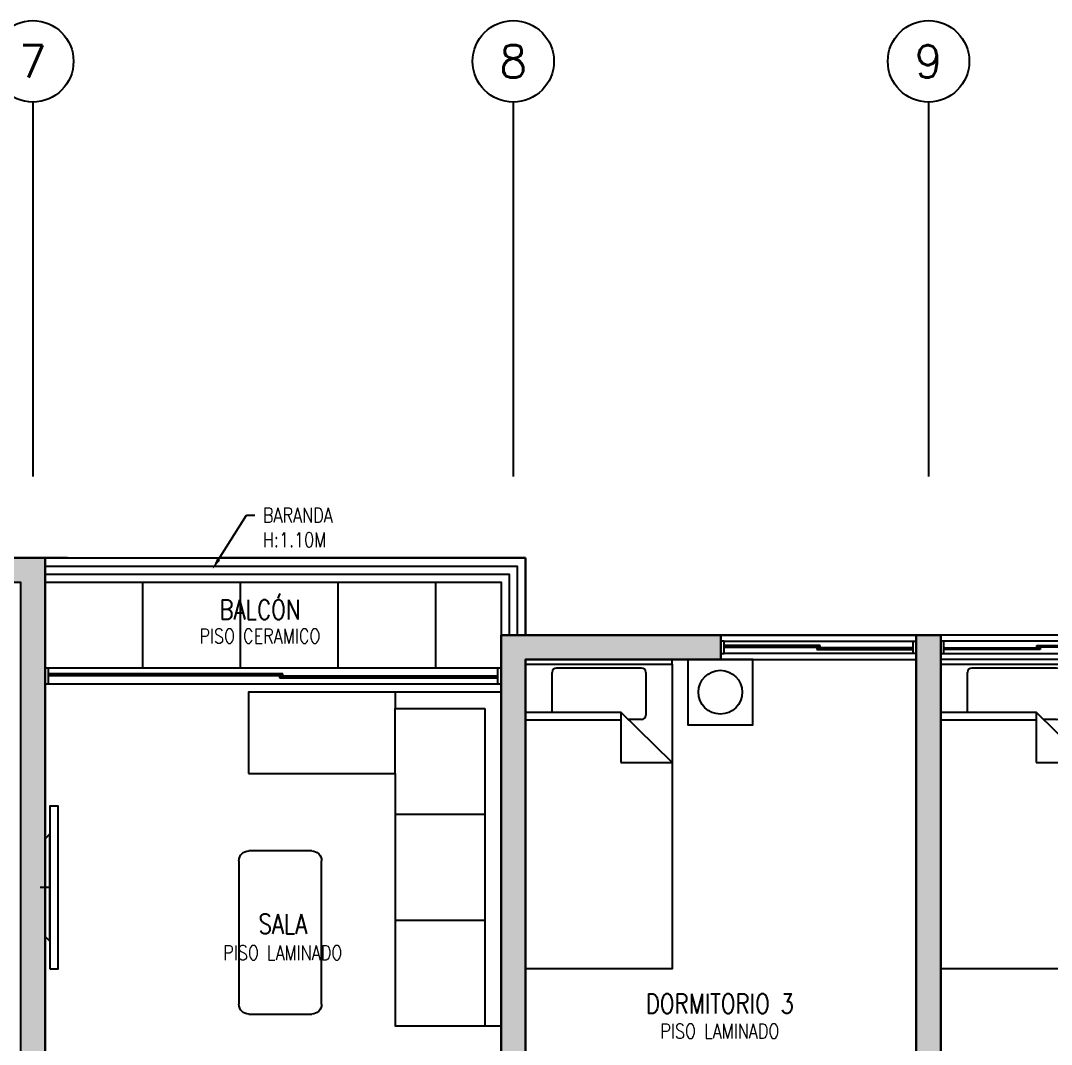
# Model space of a CAD drawing. Header units: millimetres. Extents: x -3 to 53, y -269 to 39.
# Drawn here: x 12 to 18.33, y -5.78 to 0.51 of the extents above; entities that cross this region are included whole.
import ezdxf
from ezdxf import colors
from ezdxf.entities.mleader import LeaderData, LeaderLine
from ezdxf.enums import TextEntityAlignment as Align
from ezdxf.math import Vec2, Vec3

# ---------------------------------------------------------------- set-up
doc = ezdxf.new("R2010")
doc.units = ezdxf.units.MM
doc.header["$LTSCALE"] = 15
for name, pattern in [('HIDDEN2', [0.1875, 0.125, -0.0625]), ('PHANTOM', [63.5, 31.75, -6.35, 6.35, -6.35, 6.35, -6.35]), ('PHANTOM2', [1.25, 0.625, -0.125, 0.125, -0.125, 0.125, -0.125])]:
    doc.linetypes.add(name, pattern=pattern)
doc.layers.get('0').update_dxf_attribs({"color": 250})
for name, color, linetype in [('A-BARANDAS', 250, 'Continuous'), ('A-EJES', 251, 'PHANTOM'), ('A-EST HATCH', 250, 'Continuous'), ('A-EST PLACAS', 250, 'Continuous'), ('A-EST VIGAS', 250, 'HIDDEN2'), ('A-HATCH', 250, 'Continuous'), ('A-MOBILIARIO', 250, 'Continuous'), ('A-MURO BAJO', 251, 'Continuous'), ('A-PROYECCIONES', 250, 'HIDDEN2'), ('A-TEXTO-ACABADO PISO', 250, 'Continuous'), ('A-TEXTO-AMBIENTE', 252, 'Continuous'), ('A-TEXTO-INDICACIONES', 250, 'Continuous'), ('DLP_MOBILIARIO FIJO', 250, 'Continuous')]:
    doc.layers.add(name, color=color, linetype=linetype)
doc.layers.add('A-MUROS', color=252, linetype='Continuous', lineweight=30)
doc.styles.add('ROMANS', font='romans.shx', dxfattribs={"width": 0.8})
doc.styles.add('TXT_COTAS', font='romans.shx', dxfattribs={"width": 0.8})

# ---------------------------------------------------------------- blocks, each defined once
blk = doc.blocks.new('EST-P2')
at = {"layer": 'A-EST HATCH'}
h = blk.add_hatch(color=256, dxfattribs=at)
h.dxf.hatch_style = 1
h.paths.add_polyline_path([(-10.5, -10.99), (-10.5, -4.925), (-12, -4.925), (-12, -5.675), (-12.15, -5.675), (-12.15, -4.725), (-10.35, -4.725), (-10.35, -5.6), (-8.85, -5.6), (-8.85, -5.1), (-8.7, -5.1), (-8.7, -5.8), (-10.35, -5.8), (-10.35, -10.99)])
h.paths.add_polyline_path([(-31.6, -0.925), (-30, -0.925), (-30, 2.175), (-31.2, 2.175), (-31.2, 2.325), (-29.85, 2.325), (-29.85, -1.075), (-31.6, -1.075)])
h.paths.add_polyline_path([(-32.4, 2.325), (-32.55, 2.325), (-32.55, -1.075), (-32.4, -1.075)])
h.paths.add_polyline_path([(-37.9, 2.8), (-38.2, 2.8), (-38.2, 2.65), (-38.05, 2.65), (-38.05, -0.425), (-37.9, -0.425)])
h.paths.add_polyline_path([(-34.95, 2.175), (-34.95, -0.925), (-33.35, -0.925), (-33.35, -1.075), (-35.1, -1.075), (-35.1, 2.325), (-33.75, 2.325), (-33.75, 2.175)])
h.paths.add_polyline_path([(-44.2, 2.65), (-44.8, 2.65), (-44.8, 2.8), (-44.05, 2.8), (-44.05, -0.6), (-45.2, -0.6), (-45.2, -0.45), (-44.2, -0.45)])
h.paths.add_polyline_path([(-46, 2.8), (-46, -0.6), (-46.15, -0.6), (-46.15, 2.8)])
h.paths.add_polyline_path([(-46.95, -0.45), (-48.55, -0.45), (-48.55, 2.65), (-47.35, 2.65), (-47.35, 2.8), (-48.7, 2.8), (-48.7, -0.6), (-46.95, -0.6)])
h.paths.add_polyline_path([(-44.2, -10.9), (-44.8, -10.9), (-44.8, -11.05), (-44.05, -11.05), (-44.05, -7.65), (-45.2, -7.65), (-45.2, -7.8), (-44.2, -7.8)])
h.paths.add_polyline_path([(-46, -11.05), (-46, -7.65), (-46.15, -7.65), (-46.15, -11.05)])
h.paths.add_polyline_path([(-46.95, -7.8), (-48.55, -7.8), (-48.55, -10.9), (-47.35, -10.9), (-47.35, -11.05), (-48.7, -11.05), (-48.7, -7.65), (-46.95, -7.65)])
h.paths.add_polyline_path([(-41.35, -7.55), (-41.2, -7.55), (-41.2, -10.9), (-41.05, -10.9), (-41.05, -11.05), (-41.35, -11.05)])
h.paths.add_polyline_path([(-31.6, -7.325), (-30, -7.325), (-30, -10.425), (-31.2, -10.425), (-31.2, -10.575), (-29.85, -10.575), (-29.85, -7.175), (-31.6, -7.175)])
h.paths.add_polyline_path([(-32.4, -10.575), (-32.55, -10.575), (-32.55, -7.175), (-32.4, -7.175)])
h.paths.add_polyline_path([(-37.9, -11.05), (-38.2, -11.05), (-38.2, -10.9), (-38.05, -10.9), (-38.05, -7.825), (-37.9, -7.825)])
h.paths.add_polyline_path([(-34.95, -10.425), (-34.95, -7.325), (-33.35, -7.325), (-33.35, -7.175), (-35.1, -7.175), (-35.1, -10.575), (-33.75, -10.575), (-33.75, -10.425)])
h.paths.add_polyline_path([(-18.45, -0.925), (-20.05, -0.925), (-20.05, 2.175), (-18.85, 2.175), (-18.85, 2.325), (-20.2, 2.325), (-20.2, -1.075), (-18.45, -1.075)])
h.paths.add_polyline_path([(-17.65, 2.325), (-17.5, 2.325), (-17.5, -1.075), (-17.65, -1.075)])
h.paths.add_polyline_path([(-11.85, 2.8), (-11.85, 2.65), (-12, 2.65), (-12, -0.425), (-12.15, -0.425), (-12.15, 2.8)])
h.paths.add_polyline_path([(-15.1, 2.175), (-15.1, -0.925), (-16.7, -0.925), (-16.7, -1.075), (-14.95, -1.075), (-14.95, 2.325), (-16.3, 2.325), (-16.3, 2.175)])
h.paths.add_polyline_path([(-10.35, -2.45), (-8.7, -2.45), (-8.7, -3.15), (-8.85, -3.15), (-8.85, -2.65), (-10.35, -2.65), (-10.35, -3.525), (-12.15, -3.525), (-12.15, -2.575), (-12, -2.575), (-12, -3.325), (-10.5, -3.325), (-10.5, 2.74), (-10.35, 2.74)])
h.paths.add_polyline_path([(-5.85, 2.65), (-5.25, 2.65), (-5.25, 2.8), (-6, 2.8), (-6, -0.6), (-4.85, -0.6), (-4.85, -0.45), (-5.85, -0.45)])
h.paths.add_polyline_path([(-4.05, 2.8), (-4.05, -0.6), (-3.9, -0.6), (-3.9, 2.8)])
h.paths.add_polyline_path([(-3.1, -0.45), (-1.5, -0.45), (-1.5, 2.65), (-2.7, 2.65), (-2.7, 2.8), (-1.35, 2.8), (-1.35, -0.6), (-3.1, -0.6)])
h.paths.add_polyline_path([(-4.05, -11.05), (-4.05, -7.65), (-3.9, -7.65), (-3.9, -11.05)])
h.paths.add_polyline_path([(-3.1, -7.8), (-1.5, -7.8), (-1.5, -10.9), (-2.7, -10.9), (-2.7, -11.05), (-1.35, -11.05), (-1.35, -7.65), (-3.1, -7.65)])
h.paths.add_polyline_path([(-8.7, -7.55), (-8.85, -7.55), (-8.85, -10.9), (-9, -10.9), (-9, -11.05), (-8.7, -11.05)])
h.paths.add_polyline_path([(-18.45, -7.325), (-20.05, -7.325), (-20.05, -10.425), (-18.85, -10.425), (-18.85, -10.575), (-20.2, -10.575), (-20.2, -7.175), (-18.45, -7.175)])
h.paths.add_polyline_path([(-17.65, -10.575), (-17.5, -10.575), (-17.5, -7.175), (-17.65, -7.175)])
h.paths.add_polyline_path([(-12.15, -11.05), (-11.85, -11.05), (-11.85, -10.9), (-12, -10.9), (-12, -7.825), (-12.15, -7.825)])
h.paths.add_polyline_path([(-15.1, -10.425), (-15.1, -7.325), (-16.7, -7.325), (-16.7, -7.175), (-14.95, -7.175), (-14.95, -10.575), (-16.3, -10.575), (-16.3, -10.425)])
h.paths.add_polyline_path([(-39.7, -4.725), (-37.9, -4.725), (-37.9, -5.675), (-38.05, -5.675), (-38.05, -4.925), (-39.55, -4.925), (-39.55, -10.99), (-39.7, -10.99), (-39.7, -5.8), (-41.35, -5.8), (-41.35, -5.1), (-41.2, -5.1), (-41.2, -5.6), (-39.7, -5.6)])
h.paths.add_polyline_path([(-6, -11.05), (-6, -7.65), (-4.85, -7.65), (-4.85, -7.8), (-5.85, -7.8), (-5.85, -10.9), (-5.25, -10.9), (-5.25, -11.05)])
h.paths.add_polyline_path([(-3.0968, -2.7), (-2.95, -2.7), (-2.95, -1.5), (-5.1, -1.5), (-5.1, -1.65), (-4.65, -1.65), (-4.65, -3.25), (-4.45, -3.25), (-4.45, -1.65), (-3.1, -1.65), (-3.1, -2.7)], flags=17)
h.paths.add_polyline_path([(-3.0968, -5.55), (-2.95, -5.55), (-2.95, -6.75), (-5.1, -6.75), (-5.1, -6.6), (-4.65, -6.6), (-4.65, -5), (-4.45, -5), (-4.45, -6.6), (-3.1, -6.6), (-3.1, -5.55)], flags=17)
h.paths.add_polyline_path([(-8.8501, -4.05), (-6, -4.05), (-6, -1.5), (-5.85, -1.5), (-5.85, -4.05), (-3.1, -4.05), (-3.1, -3.45), (-2.95, -3.45), (-2.95, -4.05), (-0.2, -4.05), (-0.2, 0), (0, 0), (0, -8.25), (-0.2, -8.25), (-0.2, -4.2), (-2.95, -4.2), (-2.95, -4.8), (-3.1, -4.8), (-3.1, -4.2), (-5.85, -4.2), (-5.85, -6.75), (-6, -6.75), (-6, -4.2), (-8.8501, -4.2)])
h.paths.add_polyline_path([(-8.7, 2.8), (-8.7, -0.7), (-8.85, -0.7), (-8.85, 2.65), (-9, 2.65), (-9, 2.8)])
h.paths.add_polyline_path([(-39.7, 2.74), (-39.7, -2.45), (-41.35, -2.45), (-41.35, -3.15), (-41.2, -3.15), (-41.2, -2.65), (-39.7, -2.65), (-39.7, -3.525), (-37.9, -3.525), (-37.9, -2.575), (-38.05, -2.575), (-38.05, -3.325), (-39.55, -3.325), (-39.55, 2.74)])
h.paths.add_polyline_path([(-47.1, -4.05), (-49.85, -4.05), (-49.85, 0), (-50.05, 0), (-50.05, -8.25), (-49.85, -8.25), (-49.85, -4.2), (-47.1, -4.2), (-47.1, -4.8), (-46.95, -4.8), (-46.95, -4.2), (-44.2, -4.2), (-44.2, -6.75), (-44.05, -6.75), (-44.05, -4.2), (-41.1999, -4.2), (-41.1999, -4.05), (-44.05, -4.05), (-44.05, -1.5), (-44.2, -1.5), (-44.2, -4.05), (-46.95, -4.05), (-46.95, -3.45), (-47.1, -3.45)])
h.paths.add_polyline_path([(-41.35, 2.8), (-41.05, 2.8), (-41.05, 2.65), (-41.2, 2.65), (-41.2, -0.7), (-41.35, -0.7)])
h.paths.add_polyline_path([(-46.9532, -2.7), (-47.1, -2.7), (-47.1, -1.5), (-44.95, -1.5), (-44.95, -1.65), (-45.4, -1.65), (-45.4, -3.25), (-45.6, -3.25), (-45.6, -1.65), (-46.95, -1.65), (-46.95, -2.7)], flags=17)
h.paths.add_polyline_path([(-46.9532, -5.55), (-47.1, -5.55), (-47.1, -6.75), (-44.95, -6.75), (-44.95, -6.6), (-45.4, -6.6), (-45.4, -5), (-45.6, -5), (-45.6, -6.6), (-46.95, -6.6), (-46.95, -5.55)], flags=17)
h.paths.add_polyline_path([(-26.7, -3.525), (-26.85, -3.525), (-26.85, 0.175), (-26.7, 0.175)])
h.paths.add_polyline_path([(-22.45, -3.525), (-13.05, -3.525), (-13.05, -3.375), (-16.6, -3.375), (-16.6, -1.975), (-16.8, -1.975), (-16.8, -3.375), (-19.7, -3.375), (-19.7, -1.975), (-19.85, -1.975), (-19.85, -3.375), (-22.25, -3.375), (-22.25, -2.125), (-20.6, -2.125), (-20.6, -1.975), (-22.875, -1.975), (-22.875, -2.125), (-22.45, -2.125)])
h.paths.add_polyline_path([(-22.9, -3.525), (-24.9, -3.525), (-24.9, -3.375), (-23.05, -3.375), (-23.05, 0.025), (-24.9, 0.025), (-24.9, 0.175), (-23.05, 0.175), (-23.05, 2.325), (-22.2, 2.325), (-22.2, 2.175), (-22.9, 2.175)])
h.paths.add_polyline_path([(-27.6, -2.125), (-27.6, -3.525), (-37, -3.525), (-37, -3.375), (-33.45, -3.375), (-33.45, -1.975), (-33.25, -1.975), (-33.25, -3.375), (-30.35, -3.375), (-30.35, -1.975), (-30.2, -1.975), (-30.2, -3.375), (-27.8, -3.375), (-27.8, -2.125), (-29.45, -2.125), (-29.45, -1.975), (-27.255, -1.975), (-27.255, -2.125)])
h.paths.add_polyline_path([(-27.23, 2.175), (-27.85, 2.175), (-27.85, 2.325), (-27.03, 2.325), (-27.03, -3.525), (-27.23, -3.525)])
h.paths.add_polyline_path([(-27.03, -6.3), (-27.03, -10.575), (-27.85, -10.575), (-27.85, -10.425), (-27.23, -10.425), (-27.23, -6.3)])
h.paths.add_polyline_path([(-29, -6.275), (-29, -6.125), (-27.23, -6.125), (-27.23, -4.875), (-29.75, -4.875), (-29.75, -6.275), (-29.9, -6.275), (-29.9, -4.875), (-33.25, -4.875), (-33.25, -6.275), (-33.45, -6.275), (-33.45, -4.875), (-37, -4.875), (-37, -4.725), (-27.03, -4.725), (-27.03, -6.275)])
h.paths.add_polyline_path([(-23.05, -6.3), (-23.05, -10.025), (-26.7, -10.025), (-26.7, -7.375), (-24.35, -7.375), (-24.35, -6.825), (-24.05, -6.825), (-24.05, -6.675), (-24.5, -6.675), (-24.5, -7.225), (-26.7, -7.225), (-26.7, -4.875), (-24.05, -4.875), (-24.05, -4.725), (-26.85, -4.725), (-26.85, -10.175), (-23.05, -10.175), (-23.05, -10.575), (-22.2, -10.575), (-22.2, -10.425), (-22.9, -10.425), (-22.9, -6.3)])
h.paths.add_polyline_path([(-21.05, -6.275), (-21.05, -6.125), (-22.85, -6.125), (-22.85, -4.875), (-20.3, -4.875), (-20.3, -6.275), (-20.15, -6.275), (-20.15, -4.875), (-16.8, -4.875), (-16.8, -6.275), (-16.6, -6.275), (-16.6, -4.875), (-13.05, -4.875), (-13.05, -4.725), (-23.05, -4.725), (-23.05, -6.275)])
at = {"layer": 'A-EST PLACAS'}
for points in [[(-37.9, 2.8), (-38.2, 2.8), (-38.2, 2.65), (-38.05, 2.65), (-38.05, -0.425), (-37.9, -0.425)], [(-34.95, 2.175), (-34.95, -0.925), (-33.35, -0.925), (-33.35, -1.075), (-35.1, -1.075), (-35.1, 2.325), (-33.75, 2.325), (-33.75, 2.175)], [(-32.4, 2.325), (-32.55, 2.325), (-32.55, -1.075), (-32.4, -1.075)]]:
    blk.add_lwpolyline(points, close=True, dxfattribs=at)
at = {"layer": 'A-EST VIGAS'}
for p, q in [((-32.55, 2.325), (-33.75, 2.325)), ((-31.2, 2.325), (-32.4, 2.325))]:
    blk.add_line(p, q, dxfattribs=at)
blk.add_lwpolyline([(-34.95, 2.325), (-34.95, 2.8), (-37.9, 2.8)], dxfattribs=at)
blk = doc.blocks.new('1 PLAZA')
for p, q in [((-0.2592, -0.0513), (0.2619, -0.0513)), ((-0.2859, -0.3221), (-0.2859, -0.0781)), ((0.2887, -0.0781), (0.2887, -0.3415)), ((-0.45, -0.3221), (0.1356, -0.3221)), ((0.1356, -0.371), (-0.45, -0.371)), ((0.45, -0.6318), (0.1356, -0.3221)), ((0.1356, -0.3221), (0.1356, -0.6318)), ((0.2619, -0.3683), (0.1825, -0.3683)), ((0.1356, -0.6318), (0.45, -0.6318))]:
    blk.add_line(p, q)
at = {"extrusion": (4.49068e-08, -3.60286e-08, 1), "elevation": 0}
blk.add_lwpolyline([(-0.45, -0.0287), (0.45, -0.0287), (0.45, 0), (-0.45, 0)], close=True, dxfattribs=at)
blk.add_lwpolyline([(-0.45, -1.9), (-0.45, -0.0287), (0.45, -0.0287), (0.45, -1.9)], close=True)
for centre, start, end in [((-0.2592, -0.0781), 90, 180), ((0.2619, -0.0781), 0, 90), ((0.2619, -0.3415), 270, 0)]:
    blk.add_arc(centre, 0.0267, start, end)
blk = doc.blocks.new('A$C4BFA03A9')
for points in [[(0.06, -0.5), (0.11, -0.5), (0.11, 0.5), (0.06, 0.5)], [(0.03, -0.3), (0.06, -0.33), (0.06, 0.33), (0.03, 0.3)]]:
    blk.add_lwpolyline(points, close=True)
at = {"layer": 'A-PROYECCIONES', "ltscale": 0.15}
blk.add_line((0.06, 0), (0, 0), dxfattribs=at)
blk = doc.blocks.new('VELADOR')
blk.add_lwpolyline([(0, 0.4), (0, 0), (0.4, 0), (0.4, 0.4)], close=True)
blk.add_circle((0.2, 0.2), 0.1344)
blk = doc.blocks.new('VP.120')
at = {"layer": 'A-MURO BAJO'}
for p, q in [((0, 0), (1.2, 0)), ((0, -0.15), (1.2, -0.15))]:
    blk.add_line(p, q, dxfattribs=at)
at = {"layer": 'DLP_MOBILIARIO FIJO', "color": 251}
for p, q in [((0.02, -0.0375), (1.18, -0.0375)), ((1.18, -0.1125), (0.02, -0.1125))]:
    blk.add_line(p, q, dxfattribs=at)
at = {"layer": 'DLP_MOBILIARIO FIJO', "color": 6}
for points in [[(0, -0.1125), (0.02, -0.1125), (0.02, -0.0375), (0, -0.0375)], [(1.2, -0.1125), (1.18, -0.1125), (1.18, -0.0375), (1.2, -0.0375)]]:
    blk.add_lwpolyline(points, close=True, dxfattribs=at)
at = {"layer": 'DLP_MOBILIARIO FIJO', "elevation": 0}
for points in [[(0.61, -0.0625), (0.02, -0.0625), (0.02, -0.0725), (0.61, -0.0725)], [(0.59, -0.0875), (1.18, -0.0875), (1.18, -0.0775), (0.59, -0.0775)]]:
    blk.add_lwpolyline(points, close=True, dxfattribs=at)
blk = doc.blocks.new('SOFA SEC')
for p, q in [((0, 0.65), (0.1, 0.65)), ((0.1, 0.65), (0.1, 0.1)), ((0.5, 0.65), (0.1, 0.65)), ((0.75, 0.65), (0.75, 0.1)), ((1.4, 0.65), (1.4, 0.1)), ((0.1, 0.1), (2.05, 0.1))]:
    blk.add_line(p, q)
blk.add_lwpolyline([(0.5, 1.55), (0.5, 0.65), (2.05, 0.65), (2.05, 0), (0, 0), (0, 1.55)], close=True)
blk = doc.blocks.new('MESA CENTRO')
for p, q in [((-0.1937, 0), (0.1937, 0)), ((-0.2537, -0.9421), (-0.2537, -0.06)), ((0.2537, -0.06), (0.2537, -0.9421)), ((0.1937, -1.0021), (-0.1937, -1.0021))]:
    blk.add_line(p, q)
for centre, start, end in [((-0.1937, -0.06), 90, 180), ((0.1937, -0.06), 0, 90), ((-0.1937, -0.9421), 180, 270), ((0.1937, -0.9421), 270, 0)]:
    blk.add_arc(centre, 0.06, start, end)
blk = doc.blocks.new('Ejes_Torre G')
at = {"layer": 'A-EJES', "linetype": 'PHANTOM2', "ltscale": 0.5}
for points in [[(12.075, 16.65), (12.075, 14.35)], [(15.025, 16.65), (15.025, 14.35)], [(17.575, 16.65), (17.575, 14.35)]]:
    blk.add_lwpolyline(points, dxfattribs=at)
at = {"layer": 'A-EJES', "linetype": 'Continuous'}
for centre in [(12.075, 16.9), (15.025, 16.9), (17.575, 16.9)]:
    blk.add_circle(centre, 0.25, dxfattribs=at)
at = {"layer": 'A-EJES', "linetype": 'Continuous', "style": 'ROMANS'}
for s, p in [('7', (12.075, 16.9)), ('8', (15.025, 16.9)), ('9', (17.575, 16.9))]:
    blk.add_text(s, height=0.2, dxfattribs=at).set_placement(p, align=Align.MIDDLE_CENTER)

msp = doc.modelspace()

# ---------------------------------------------------------------- hatches: boundary and pattern name
at = {"layer": 'A-HATCH'}
h = msp.add_hatch(dxfattribs=at)
h.set_pattern_fill('_USER', color=256, scale=0.6, double=1, pattern_type=0)
h.set_pattern_definition([(0, (12.15, -2.942), (0, 0.6), []), (90, (12.15, -2.942), (-0.6, 4e-17), [])])
h.paths.add_polyline_path([(12.15, -2.942), (12.15, -3.467), (14.95, -3.467), (14.95, -2.942)])

# ---------------------------------------------------------------- linework, layer by layer
at = {"layer": 'A-BARANDAS', "elevation": 0}
for points in [[(12.15, -2.842), (15.05, -2.842), (15.05, -3.267)], [(12.15, -2.892), (15, -2.892), (15, -3.267)]]:
    msp.add_lwpolyline(points, dxfattribs=at)
at = {"layer": 'A-MURO BAJO'}
for p, q in [((15.1, -2.792), (15.1, -3.267)), ((12.17, -3.467, 0), (14.93, -3.467, 0)), ((14.93, -3.567, 0), (12.17, -3.567, 0))]:
    msp.add_line(p, q, dxfattribs=at)
at = {"layer": 'A-MURO BAJO', "elevation": 0}
for points in [[(12.15, -2.792), (15.1, -2.792)], [(12.15, -2.942), (14.95, -2.942), (14.95, -3.267)]]:
    msp.add_lwpolyline(points, dxfattribs=at)
at = {"layer": 'A-MUROS'}
for p, q in [((12.15, -2.792), (11.85, -2.792)), ((12.15, -6.017), (12.15, -2.792)), ((14.95, -3.267), (14.95, -6.667)), ((14.95, -3.267), (16.3, -3.267)), ((16.3, -3.267), (16.3, -3.417)), ((17.5, -3.267), (17.5, -6.667)), ((17.5, -3.267), (17.65, -3.267)), ((17.65, -3.267), (17.65, -6.667)), ((15.1, -3.417), (15.1, -6.317)), ((15.1, -3.417), (16.3, -3.417))]:
    msp.add_line(p, q, dxfattribs=at)
at = {"layer": 'DLP_MOBILIARIO FIJO', "elevation": 0}
for points in [[(12.17, -3.567), (12.15, -3.567), (12.15, -3.467), (12.17, -3.467)], [(14.95, -3.567), (14.93, -3.567), (14.93, -3.467), (14.95, -3.467)], [(13.61, -3.5045), (12.17, -3.5045), (12.17, -3.5145), (13.61, -3.5145)], [(13.59, -3.5295), (14.93, -3.5295), (14.93, -3.5195), (13.59, -3.5195)]]:
    msp.add_lwpolyline(points, close=True, dxfattribs=at)

# ---------------------------------------------------------------- block references
for name, p in [('EST-P2', (50.05, -5.592)), ('VP.120', (16.3, -3.267, 0))]:
    msp.add_blockref(name, p)
at = {"xscale": -1}
msp.add_blockref('VP.120', (18.85, -3.267, 0), dxfattribs=at)
at = {"layer": 'A-MOBILIARIO', "extrusion": (-4.49068e-08, 3.60286e-08, 1)}
for name, p in [('1 PLAZA', (15.55, -3.417, 0)), ('VELADOR', (16.0971, -3.817, 0)), ('1 PLAZA', (18.1, -3.417, 0))]:
    msp.add_blockref(name, p, dxfattribs=at)
at = {"layer": 'A-MOBILIARIO', "xscale": -1}
for name, p, rotation in [('SOFA SEC', (14.95, -3.617, 0), 90.00043285210192), ('MESA CENTRO', (13.5947, -5.5941, 0), 180.0000225791111)]:
    msp.add_blockref(name, p, dxfattribs=dict(at, rotation=rotation))
at = {"layer": 'A-MOBILIARIO'}
msp.add_blockref('A$C4BFA03A9', (12.12, -4.817, 0), dxfattribs=at)
at = {"layer": 'A-MUROS'}
msp.add_blockref('Ejes_Torre G', (0, -16.642), dxfattribs=at)

# ---------------------------------------------------------------- texts
at = {"layer": 'A-TEXTO-ACABADO PISO', "char_height": 0.09, "attachment_point": 2, "style": 'ROMANS'}
for s, width, insert in [('PISO CERAMICO', 1.20225, (13.4697, -3.227)), ('PISO LAMINADO', 1.034523, (13.6099, -5.1719, 0)), ('PISO LAMINADO', 1.20225, (16.2938, -5.6534))]:
    msp.add_mtext_dynamic_manual_height_columns(s, width=width, gutter_width=12.5, heights=[0], dxfattribs=dict(at, insert=insert))
at = {"layer": 'A-TEXTO-AMBIENTE', "style": 'ROMANS', "width": 0.8}
for s, p in [('BALCÓN', (13.47, -3.1702, 0)), ('SALA', (13.61, -5.1006, 0)), ('DORMITORIO 3', (16.2936, -5.5902))]:
    msp.add_text(s, height=0.12, dxfattribs=at).set_placement(p, align=Align.CENTER)

# ---------------------------------------------------------------- leaders
at = {"layer": 'A-TEXTO-INDICACIONES'}
ml = msp.add_multileader_mtext('Standard', dxfattribs=at)
ml.set_content('\\pxsm1,t16;CELOSIA\\PMETALICA', color=256, style='TXT_COTAS')
ml.set_leader_properties(color=256)
ml.build(insert=Vec2(0, 0))
ml.multileader.update_dxf_attribs({"dogleg_length": 0.05, "arrow_head_size": 0.07})
ctx = ml.context
ctx.base_point, ctx.char_height, ctx.arrow_head_size, ctx.landing_gap_size, ctx.plane_origin = Vec3(11.2723, -2.4145), 0.09, 0.07, 0.05, Vec3(10.8209, -2.6268)
notes = []
notes.append((ctx, [(0, (1, 1, 0), (11.2223, -2.4145), (1, 0), 0.05, [(0, [(10.9557, -2.8064)], 0, [])])]))
ctx.mtext.insert, ctx.mtext.width, ctx.mtext.defined_height, ctx.mtext.flow_direction = Vec3(11.3223, -2.3695), 1.024058, 0.5146, 5
ml = msp.add_multileader_mtext('Standard', dxfattribs=at)
ml.set_content('\\pxsm1;BARANDA \\P\\pt16;H:1.10M', color=256, style='TXT_COTAS')
ml.set_leader_properties(color=256)
ml.build(insert=Vec2(0, 0))
ml.multileader.update_dxf_attribs({"dogleg_length": 0.05, "arrow_head_size": 0.07})
ctx = ml.context
ctx.base_point, ctx.char_height, ctx.arrow_head_size, ctx.landing_gap_size, ctx.plane_origin = Vec3(13.4379, -2.5304), 0.09, 0.07, 0.05, Vec3(13.0283, -2.9475)
notes.append((ctx, [(0, (1, 1, 0), (13.3879, -2.5304), (1, 0), 0.05, [(0, [(13.1781, -2.8608)], 0, [])])]))
ctx.mtext.insert, ctx.mtext.width, ctx.mtext.defined_height, ctx.mtext.flow_direction = Vec3(13.4879, -2.4854), 1.102183, 0.8046, 5
for ctx, leaders in notes:
    for number, flags, end, landing, length, lines in leaders:
        leader = LeaderData()
        leader.index, (leader.has_last_leader_line, leader.has_dogleg_vector, leader.attachment_direction) = number, flags
        leader.last_leader_point, leader.dogleg_vector, leader.dogleg_length = Vec3(end), Vec3(landing), length
        for number, points, colour, breaks in lines:
            line = LeaderLine()
            line.index, line.vertices, line.color, line.breaks = number, Vec3.list(points), colors.encode_raw_color(colour), breaks
            leader.lines.append(line)
        ctx.leaders.append(leader)

doc.saveas('drawing.dxf')
